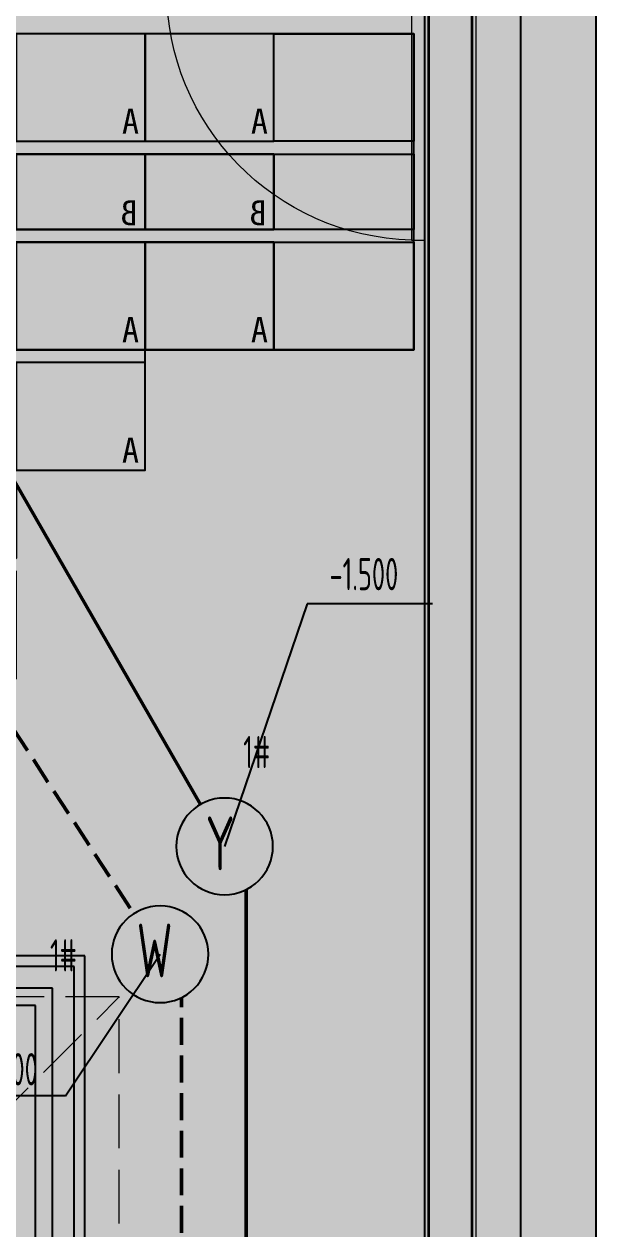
# Model space of a CAD drawing. Header units: inches. Extents: x 143994 to 247866, y 243815 to 272761.
# Drawn here: x 245205 to 247866, y 257806 to 263411 of the extents above; entities that cross this region are included whole.
import ezdxf

# ---------------------------------------------------------------- set-up
doc = ezdxf.new("R2010")
doc.units = ezdxf.units.IN
doc.header["$LTSCALE"] = 1000
doc.header["$MEASUREMENT"] = 0
doc.linetypes.add('DASH', pattern=[0.35, 0.25, -0.1])
doc.layers.get('DEFPOINTS').update_dxf_attribs({"color": 62})
for name, color, linetype in [('0-dim', 90, 'Continuous'), ('0-fm', 30, 'Continuous'), ('0-pat', 252, 'Continuous'), ('0-word', 131, 'Continuous'), ('0-建筑1F', 127, 'Continuous'), ('0-建筑2F', 127, 'Continuous'), ('00污水标注', 130, 'Continuous'), ('00雨水标注', 3, 'Continuous'), ('A-STATR', 5, 'Continuous'), ('栏杆', 6, 'Continuous')]:
    doc.layers.add(name, color=color, linetype=linetype)
for name, color, linetype, lineweight in [('00污水管', 120, 'DASH', 50), ('00雨水管', 60, 'Continuous', 50), ('A-Flr-Door', 8, 'Continuous', 9), ('A-M-Paint-Sill', 173, 'Continuous', 9), ('A-Wall', 254, 'Continuous', 35), ('散水线', 8, 'Continuous', 15)]:
    doc.layers.add(name, color=color, linetype=linetype, lineweight=lineweight)
doc.styles.add('ECADI', font='hzs.shx', dxfattribs={"width": 0.7, "bigfont": 'hztxt.shx'})
doc.styles.add('HS2', font='')
doc.styles.get("Standard").update_dxf_attribs({"font": 'arial.ttf'})
doc.styles.get('HS2').set_extended_font_data('SimHei')
doc.linetypes.add('Y_WATER_SUPPLY', pattern='A,3,-0.2,["Y",Standard,S=0.2,R=0,X=-0.1,Y=-0.05],-0.2', length=3.4)

# ---------------------------------------------------------------- blocks, each defined once
blk = doc.blocks.new('$DorLib2D$00000001')
for p, q in [((0.45, 0.975), (0.5, 0.975)), ((0.45, 0), (0.45, 0.975)), ((0.5, 0), (0.5, 0.975)), ((0.5, 0), (0.45, 0))]:
    blk.add_line(p, q)
at = {"lineweight": 13}
blk.add_arc((0.475, 0), 0.975, 91.4693, 180, dxfattribs=at)
blk = doc.blocks.new('A$C59605B1A')
blk.add_lwpolyline([(0, 0), (600, 0), (600, -500), (0, -500)], close=True)
at = {"layer": '0-word', "color": 4, "insert": (28, -348.4, 1123.8), "char_height": 116.7, "attachment_point": 1, "rotation": 360, "style": 'HS2'}
blk.add_mtext('A', dxfattribs=at)
blk = doc.blocks.new('A$C28520E4B')
blk.add_lwpolyline([(0, 0), (600, 0), (600, -350), (0, -350)], close=True)
at = {"layer": '0-word', "color": 4, "insert": (33.9, -214.5, 1123.8), "char_height": 116.7, "attachment_point": 1, "rotation": 360, "style": 'HS2'}
blk.add_mtext('B', dxfattribs=at)
blk = doc.blocks.new('A$C601F6EF9')
at = {"layer": '0-fm'}
for points in [[(-3000, 3970), (-1800, 3970), (-1800, 3470), (-3000, 3470)], [(-3000, 3060), (-1200, 3060), (-1200, 3410), (-3000, 3410)], [(-600, 3000), (-3000, 3000), (-3000, 2500), (-600, 2500)], [(-2400, 2440), (0, 2440), (0, 1940), (-2400, 1940)], [(0, 1880), (-1800, 1880), (-1800, 1530), (0, 1530)], [(-1800, 1470), (0, 1470), (0, 970), (-1800, 970)], [(0, 560), (-1200, 560), (-1200, 910), (0, 910)], [(-1200, 500), (0, 500), (0, 0), (-1200, 0)]]:
    blk.add_lwpolyline(points, close=True, dxfattribs=at)
at = {"layer": '0-pat'}
for name, p in [('A$C59605B1A', (-3000, 3970)), ('A$C59605B1A', (-2400, 3970)), ('A$C28520E4B', (-3000, 3410)), ('A$C28520E4B', (-2400, 3410)), ('A$C28520E4B', (-1800, 3410)), ('A$C59605B1A', (-3000, 3000)), ('A$C59605B1A', (-2400, 3000)), ('A$C59605B1A', (-1800, 3000)), ('A$C59605B1A', (-1200, 3000)), ('A$C59605B1A', (-2400, 2440)), ('A$C59605B1A', (-1800, 2440)), ('A$C59605B1A', (-1200, 2440)), ('A$C59605B1A', (-600, 2440)), ('A$C28520E4B', (-1800, 1880)), ('A$C28520E4B', (-1200, 1880)), ('A$C28520E4B', (-600, 1880)), ('A$C59605B1A', (-1800, 1470)), ('A$C59605B1A', (-1200, 1470)), ('A$C59605B1A', (-600, 1470)), ('A$C28520E4B', (-1200, 910)), ('A$C28520E4B', (-600, 910)), ('A$C59605B1A', (-1200, 500)), ('A$C59605B1A', (-600, 500))]:
    blk.add_blockref(name, p, dxfattribs=at)
blk = doc.blocks.new('144')
at = {"layer": '散水线', "color": 127, "linetype": 'DASH'}
for p, q in [((661096.9, -381270.3), (658966.9, -381270.3)), ((660496.9, -381870.3), (661096.9, -381270.3)), ((661096.9, -388625.3), (661096.9, -381270.3))]:
    blk.add_line(p, q, dxfattribs=at)
blk = doc.blocks.new('1442323')
at = {"layer": 'A-STATR', "color": 127}
for p, q in [((702836.9, -381319.3), (700416.9, -381319.3)), ((702836.9, -384199.3), (702836.9, -381319.3)), ((702756.9, -381399.3), (700416.9, -381399.3)), ((702756.9, -384199.3), (702756.9, -381399.3))]:
    blk.add_line(p, q, dxfattribs=at)
at = {"layer": '栏杆', "color": 127}
for p, q in [((702986.9, -381169.3), (700416.9, -381169.3)), ((702986.9, -384249.3), (702986.9, -381169.3)), ((702936.9, -381219.3), (700416.9, -381219.3)), ((702936.9, -384199.3), (702936.9, -381219.3))]:
    blk.add_line(p, q, dxfattribs=at)
blk = doc.blocks.new('检查井')
at = {"layer": '00污水标注'}
blk.add_circle((636437.9, -251310.5), 225, dxfattribs=at)
at = {"layer": '00污水标注', "style": 'ECADI', "width": 0.7}
blk.add_text('W', height=250, dxfattribs=at).set_placement((636380.1, -251417.6))
blk = doc.blocks.new('雨水井')
at = {"layer": '00雨水标注'}
blk.add_circle((632398.3, -242034.2), 225, dxfattribs=at)
at = {"layer": '00雨水标注', "style": 'ECADI', "width": 0.7}
blk.add_text('Y', height=250, dxfattribs=at).set_placement((632351.7, -242145))

msp = doc.modelspace()

# ---------------------------------------------------------------- hatches: boundary and pattern name
at = {"layer": 'DEFPOINTS'}
h = msp.add_hatch(dxfattribs=at)
h.set_pattern_fill('ANSI31', color=250)
h.set_pattern_definition([(45, (0, 0), (-1.122532015, 1.122532015), [])])
h.paths.add_polyline_path([(247866.03, 243814.78), (223286.02, 243814.78), (223286.02, 270814.78), (247866.03, 270814.78)])

# ---------------------------------------------------------------- linework, layer by layer
at = {"layer": '0-fm'}
for points in [[(246368.2, 263366.1), (247018.2, 263366.1), (247018.2, 262866.1), (246368.2, 262866.1)], [(246368.2, 262806.1), (247018.2, 262806.1), (247018.2, 262456.1), (246368.2, 262456.1)], [(246368.2, 262396.1), (247018.2, 262396.1), (247018.2, 261896.1), (246368.2, 261896.1)]]:
    msp.add_lwpolyline(points, close=True, dxfattribs=at)
at = {"layer": '00污水标注'}
for q in [(245838.2, 259083.86), (244896.82, 258424.99)]:
    msp.add_line((245397.75, 258424.99), q, dxfattribs=at)
at = {"layer": '00污水管', "ltscale": 0.5}
for p, q in [((242479.18, 264242.46), (245715.43, 259272.41)), ((245938.2, 252887.66), (245938.2, 258882.3))]:
    msp.add_line(p, q, dxfattribs=at)
at = {"layer": '00雨水标注'}
for p, q in [((246523.23, 260713.95), (246138.2, 259585.66)), ((247105.39, 260713.95), (246523.23, 260713.95))]:
    msp.add_line(p, q, dxfattribs=at)
at = {"layer": '00雨水管', "linetype": 'Y_WATER_SUPPLY', "ltscale": 0.5}
for p, q in [((246025.94, 259780.65), (243462.84, 264232.44)), ((246238.2, 251269.77), (246238.2, 259384.1))]:
    msp.add_line(p, q, dxfattribs=at)
at = {"layer": 'A-M-Paint-Sill'}
msp.add_lwpolyline([(247068.2, 250701.1), (247068.2, 246396.11), (242528.2, 246396.11), (242528.2, 246396.11), (242288.2, 246396.11), (242288.2, 246156.11), (247308.2, 246156.11), (247308.2, 266096.1), (247068.2, 266096.1), (247068.2, 250901.1)], dxfattribs=at)
at = {"layer": 'A-Wall'}
msp.add_lwpolyline([(247288.2, 251001.1), (247088.2, 251001.1), (247088.2, 266076.1), (247288.2, 266076.1)], close=True, dxfattribs=at)
at = {"layer": 'DEFPOINTS', "linetype": 'ByBlock'}
for points in [[(212766.03, 270814.78), (247866.03, 270814.78), (247866.03, 243814.78), (212766.03, 243814.78)], [(213116.03, 244814.78), (247516.03, 244814.78), (247516.03, 270414.78), (213116.03, 270414.78)]]:
    msp.add_lwpolyline(points, close=True, dxfattribs=at)
at = {"layer": 'DEFPOINTS'}
msp.add_lwpolyline([(247866.03, 243814.78), (223286.02, 243814.78), (223286.02, 270814.78), (247866.03, 270814.78)], close=True, dxfattribs=at)
for points in [[(237758.2, 265601.1), (245068.2, 265601.1), (245068.2, 263456.1), (247068.2, 263456.1), (247068.2, 250931.1)], [(245168.2, 261336.1), (245768.2, 261336.1), (245768.2, 261896.1), (247018.2, 261896.1), (247018.2, 263366.1), (245168.2, 263366.1)]]:
    msp.add_lwpolyline(points, dxfattribs=at)

# ---------------------------------------------------------------- block references
at = {"layer": '0-dim', "xscale": -1}
msp.add_blockref('A$C601F6EF9', (243368.2, 259396.1), dxfattribs=at)
at = {"layer": '0-建筑1F'}
msp.add_blockref('144', (-415448.72, 640156.38), dxfattribs=at)
at = {"layer": '0-建筑2F'}
msp.add_blockref('1442323', (-457498.72, 640245.41), dxfattribs=at)
at = {"layer": '00污水标注', "xscale": -1}
msp.add_blockref('检查井', (882276.06, 510394.31), dxfattribs=at)
at = {"layer": '00雨水标注', "xscale": -1}
msp.add_blockref('雨水井', (878536.47, 501619.89), dxfattribs=at)
at = {"layer": 'A-Flr-Door', "xscale": 1200, "yscale": -1200, "zscale": 100}
msp.add_blockref('$DorLib2D$00000001', (246468.2, 263576.1), dxfattribs=at)

# ---------------------------------------------------------------- texts
at = {"layer": '00污水标注', "style": 'ECADI', "width": 0.7}
for s, p in [('1#', (246225.18, 259949.01)), ('1#', (245326.03, 259003.29)), ('-1.700', (244951.94, 258473.89))]:
    msp.add_text(s, height=150, dxfattribs=at).set_placement(p)
at = {"layer": '00雨水标注', "style": 'ECADI', "width": 0.7}
msp.add_text('-1.500', height=150, dxfattribs=at).set_placement((246626.65, 260777.23))

doc.saveas('drawing.dxf')
